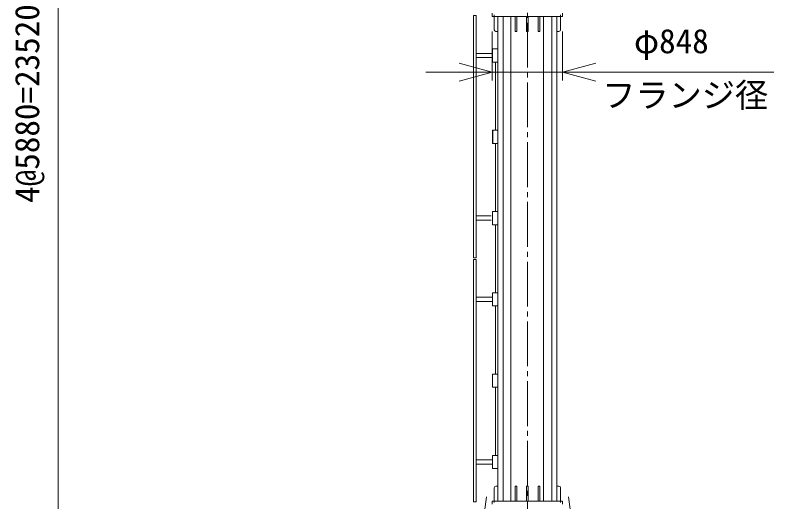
# Model space of a CAD drawing. Units: millimetres, scale not verified. Extents: x -17479 to 17501, y -24773 to 27267.
# Drawn here: x -17479 to -8331, y -7992 to -2127 of the extents above; entities that cross this region are included whole.
import ezdxf
from ezdxf.enums import TextEntityAlignment as Align

# ---------------------------------------------------------------- set-up
doc = ezdxf.new("R2010")
doc.units = ezdxf.units.MM
doc.header["$LTSCALE"] = 60
doc.linetypes.add('CHAIN2', pattern=[12, 9, -1, 1, -1])
for name, color, linetype, lineweight in [('0-3_05 寸法', 7, 'Continuous', 18), ('0-4_10 当社外形線', 3, 'Continuous', 18), ('0-5_12 当社中心線', 3, 'CHAIN2', 18)]:
    doc.layers.add(name, color=color, linetype=linetype, lineweight=lineweight)
doc.styles.add('ＭＳ ゴシック', font='')
doc.styles.get('ＭＳ ゴシック').set_extended_font_data('MS Gothic')

msp = doc.modelspace()

# ---------------------------------------------------------------- linework, layer by layer
at = {"layer": '0-3_05 寸法'}
for p, q in [((-16961.18, 9238.18), (-16961.18, -13481.84)), ((-11725.31, -2321.82), (-11725.31, -2913.9)), ((-10877.31, -2321.82), (-10877.31, -2913.9)), ((-12125.31, -2813.9), (-12525.31, -2813.9)), ((-11725.31, -2813.9), (-12125.31, -2813.9)), ((-11725.31, -2813.9), (-10877.31, -2813.9)), ((-10877.31, -2813.9), (-10477.31, -2813.9)), ((-10477.31, -2813.9), (-8330.65, -2813.9))]:
    msp.add_line(p, q, dxfattribs=at)
for points in [[(-12125.31, -2706.72), (-11725.31, -2813.9), (-12125.31, -2921.08)], [(-10477.31, -2921.08), (-10877.31, -2813.9), (-10477.31, -2706.72)]]:
    msp.add_lwpolyline(points, dxfattribs=at)
at = {"layer": '0-4_10 当社外形線'}
for p, q in [((-11725.31, -2140.83), (-11725.31, -2102.82)), ((-10877.31, -2140.83), (-10877.31, -2102.82)), ((-11951.32, -2131.83), (-11951.32, -5051.82)), ((-11951.32, -2131.83), (-11921.31, -2131.83)), ((-11951.32, -2131.83), (-11921.31, -2131.83)), ((-11921.31, -2131.83), (-11921.31, -5051.82)), ((-11921.31, -2131.83), (-11921.31, -5051.83)), ((-11725.31, -2140.83), (-10877.31, -2140.83)), ((-11701.31, -2121.82), (-11701.31, -2301.82)), ((-11656.91, -2140.82), (-11656.91, -7982.83)), ((-11596.32, -2142.02), (-11596.32, -7982.7)), ((-11501.16, -7982.7), (-11501.16, -2142.02)), ((-11451.31, -2321.83), (-11451.31, -2140.82)), ((-11431.32, -2321.83), (-11431.32, -2140.82)), ((-11311.32, -2321.83), (-11311.32, -2140.59)), ((-11291.31, -2321.83), (-11291.31, -2141.31)), ((-11171.32, -2321.83), (-11171.32, -2141.31)), ((-11151.32, -2321.83), (-11151.32, -2142.03)), ((-11107.08, -7982.7), (-11107.08, -2142.02)), ((-11006.32, -2143.85), (-11006.32, -7982.7)), ((-10945.71, -2140.83), (-10945.71, -7982.83)), ((-10901.3, -2121.82), (-10901.3, -2301.82)), ((-11656.99, -2321.83), (-11681.31, -2321.83)), ((-11431.32, -2321.83), (-11451.31, -2321.83)), ((-11291.31, -2321.83), (-11311.32, -2321.83)), ((-11151.32, -2321.83), (-11171.32, -2321.83)), ((-10921.32, -2321.83), (-10946.97, -2321.83)), ((-11721.32, -2531.82), (-11721.32, -2691.82)), ((-11721.32, -2531.82), (-11658.56, -2531.82)), ((-11721.32, -2531.82), (-11721.32, -2691.82)), ((-11721.32, -2531.82), (-11658.56, -2531.82)), ((-11721.32, -2531.82), (-11721.32, -2691.82)), ((-11721.32, -2531.82), (-11658.56, -2531.82)), ((-11721.32, -2531.82), (-11721.32, -2691.82)), ((-11721.32, -2531.82), (-11658.56, -2531.82)), ((-11721.32, -2531.82), (-11721.32, -2691.82)), ((-11721.32, -2531.82), (-11658.56, -2531.82)), ((-11721.32, -2531.82), (-11721.32, -2691.82)), ((-11721.32, -2531.82), (-11658.56, -2531.82)), ((-11916.57, -2586.83), (-11729.58, -2586.83)), ((-11916.57, -2586.83), (-11729.58, -2586.83)), ((-11916.57, -2636.83), (-11729.58, -2636.83)), ((-11916.57, -2636.83), (-11729.58, -2636.83)), ((-11823.13, -2636.82), (-11729.58, -2636.82)), ((-11816.34, -2586.82), (-11729.58, -2586.82)), ((-11721.32, -2691.82), (-11658.56, -2691.82)), ((-11721.32, -2691.82), (-11658.56, -2691.82)), ((-11721.32, -2691.82), (-11658.56, -2691.82)), ((-11721.32, -2691.82), (-11658.56, -2691.82)), ((-11721.32, -2691.82), (-11658.56, -2691.82)), ((-11721.32, -2691.82), (-11658.56, -2691.82)), ((-11686.92, -2693.44), (-11686.92, -3508.37)), ((-11686.92, -2693.44), (-11686.92, -3508.37)), ((-11721.32, -3511.82), (-11721.32, -3671.83)), ((-11721.32, -3511.82), (-11658.56, -3511.82)), ((-11719.67, -3511.82), (-11719.67, -3671.83)), ((-11719.67, -3511.82), (-11656.91, -3511.82)), ((-11721.32, -3671.83), (-11658.56, -3671.83)), ((-11719.67, -3671.83), (-11656.91, -3671.83)), ((-11686.92, -3672.02), (-11686.92, -4490.23)), ((-11686.92, -3672.02), (-11686.92, -4490.24)), ((-11916.57, -4546.82), (-11738.93, -4546.82)), ((-11916.57, -4546.83), (-11738.93, -4546.83)), ((-11721.32, -4491.82), (-11721.32, -4651.82)), ((-11721.32, -4491.82), (-11658.56, -4491.82)), ((-11721.32, -4491.82), (-11721.32, -4651.83)), ((-11721.32, -4491.82), (-11658.56, -4491.82)), ((-11916.57, -4596.82), (-11738.93, -4596.82)), ((-11916.57, -4596.83), (-11738.93, -4596.83)), ((-11721.32, -4651.82), (-11658.56, -4651.82)), ((-11721.32, -4651.83), (-11658.56, -4651.83)), ((-11686.92, -4648.76), (-11686.92, -5471.16)), ((-11686.92, -4648.77), (-11686.92, -5471.16)), ((-11951.32, -5051.82), (-11921.31, -5051.82)), ((-11951.32, -5071.82), (-11951.32, -7991.83)), ((-11721.32, -5471.83), (-11721.32, -5631.83)), ((-11721.32, -5471.83), (-11658.56, -5471.83)), ((-11721.32, -5471.83), (-11721.32, -5631.83)), ((-11721.32, -5471.83), (-11658.56, -5471.83)), ((-11916.57, -5526.83), (-11729.58, -5526.83)), ((-11916.57, -5576.82), (-11729.58, -5576.82)), ((-11721.32, -5631.83), (-11658.56, -5631.83)), ((-11721.32, -5631.83), (-11658.56, -5631.83)), ((-11686.92, -5633.45), (-11686.92, -6448.37)), ((-11721.32, -6451.83), (-11721.32, -6611.82)), ((-11721.32, -6451.83), (-11658.56, -6451.83)), ((-11721.32, -6451.83), (-11721.32, -6611.82)), ((-11721.32, -6451.83), (-11658.56, -6451.83)), ((-11721.32, -6611.82), (-11658.56, -6611.82)), ((-11721.32, -6611.82), (-11658.56, -6611.82)), ((-11686.92, -6612.02), (-11686.92, -7430.24)), ((-11916.57, -7486.83), (-11723.56, -7486.83)), ((-11721.32, -7431.83), (-11721.32, -7591.83)), ((-11721.32, -7431.83), (-11658.56, -7431.83)), ((-11721.32, -7431.83), (-11721.32, -7591.83)), ((-11721.32, -7431.83), (-11658.56, -7431.83)), ((-11916.57, -7536.83), (-11726.88, -7536.83)), ((-11721.32, -7591.83), (-11658.56, -7591.83)), ((-11721.32, -7591.83), (-11658.56, -7591.83)), ((-11701.32, -7823.87), (-11701.32, -8001.83)), ((-11656.99, -7801.83), (-11681.31, -7801.83)), ((-11431.32, -7801.83), (-11451.31, -7801.83)), ((-11451.31, -7801.83), (-11451.31, -7982.34)), ((-11431.32, -7801.83), (-11431.32, -7982.84)), ((-11291.31, -7801.83), (-11311.32, -7801.83)), ((-11311.32, -7801.83), (-11311.32, -7983.06)), ((-11291.31, -7801.83), (-11291.31, -7982.34)), ((-11151.32, -7801.83), (-11171.32, -7801.83)), ((-11171.32, -7801.83), (-11171.32, -7982.34)), ((-11151.32, -7801.83), (-11151.32, -7981.63)), ((-10921.32, -7801.83), (-10946.97, -7801.83)), ((-10901.31, -7823.87), (-10901.31, -8001.83)), ((-11951.32, -7991.83), (-11921.31, -7991.83)), ((-11725.31, -7982.83), (-10877.31, -7982.83)), ((-11725.31, -8020.83), (-11725.31, -7982.83)), ((-10877.31, -8020.83), (-10877.31, -7982.83))]:
    msp.add_line(p, q, dxfattribs=at)
for points in [[(-11951.32, -2131.83), (-11951.32, -5051.83), (-11921.31, -5051.83)], [(-11951.32, -5071.82), (-11921.31, -5071.82), (-11921.31, -7991.83)]]:
    msp.add_lwpolyline(points, dxfattribs=at)
for centre, start, end in [((-11681.31, -2301.82), 180, 270), ((-11681.31, -2301.82), 180, 270), ((-10921.32, -2301.82), 270, 0), ((-10921.32, -2301.82), 270, 0), ((-11681.31, -7821.83), 90, 180), ((-11681.31, -7821.83), 90, 180), ((-10921.32, -7821.83), 0, 90), ((-10921.32, -7821.83), 0, 90)]:
    msp.add_arc(centre, 20, start, end, dxfattribs=at)
at = {"layer": '0-5_12 当社中心線'}
for p, q in [((-11301.31, -14998.23), (-11301.31, 12246.01)), ((-12609.72, -13915.02), (-11796.95, -7930.13)), ((-9992.91, -13915.02), (-10805.68, -7930.13))]:
    msp.add_line(p, q, dxfattribs=at)

# ---------------------------------------------------------------- texts
at = {"layer": '0-3_05 寸法', "style": 'ＭＳ ゴシック'}
msp.add_text('4@5880=23520', height=293.3, rotation=90, dxfattribs=at).set_placement((-17101.18, -4388.5), align=Align.BOTTOM_LEFT)
for s, p in [('φ848', (-10017.31, -2673.9)), ('フランジ径', (-10399.08, -3324.87))]:
    msp.add_text(s, height=293.3, dxfattribs=at).set_placement(p, align=Align.BOTTOM_LEFT)

doc.saveas('drawing.dxf')
